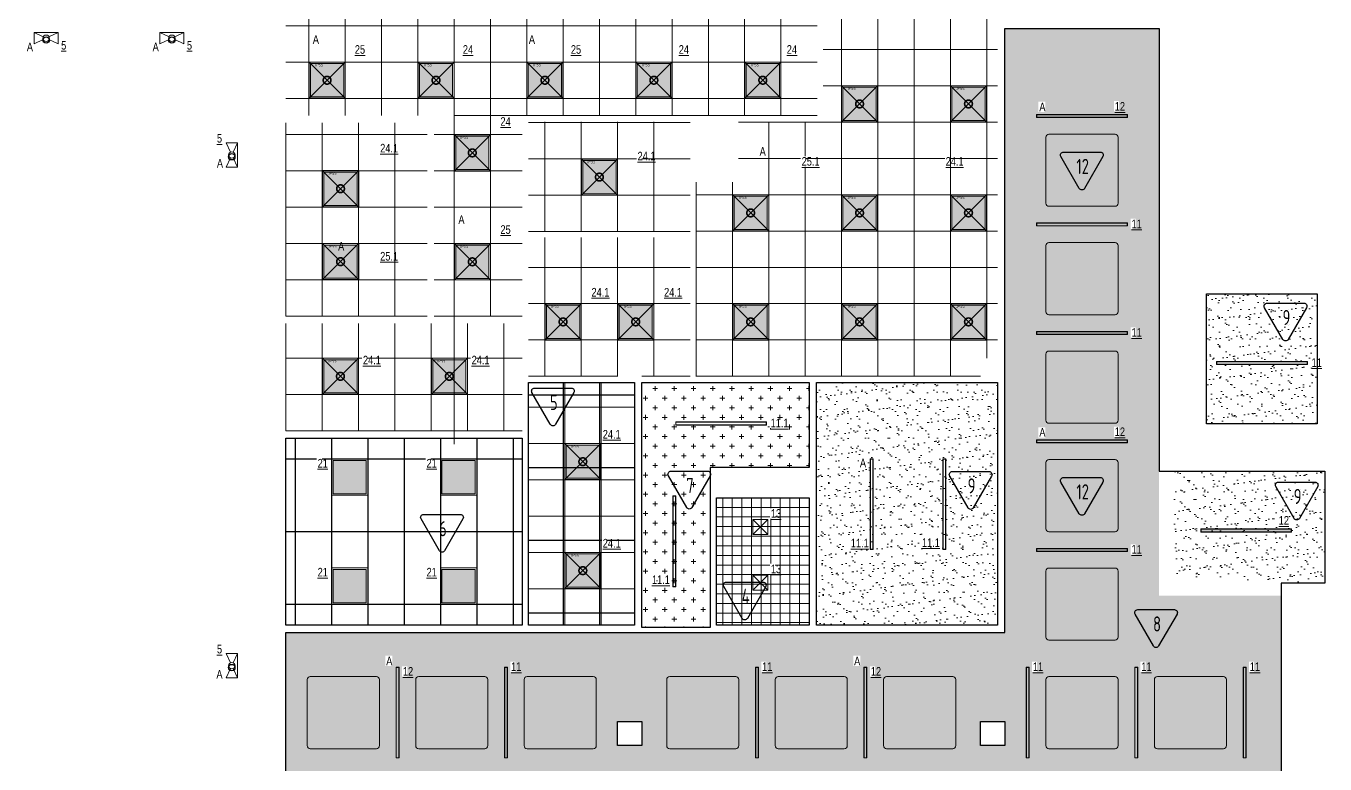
# Model space of a CAD drawing. Header units: millimetres. Extents: x -547274 to 397870, y -45599 to 141350.
# Drawn here: x -216210 to -194743, y 94096 to 106288 of the extents above; entities that cross this region are included whole.
import ezdxf

# ---------------------------------------------------------------- set-up
doc = ezdxf.new("R2010")
doc.units = ezdxf.units.MM
for name, color, linetype, lineweight in [('_ЭОМ_ОБЩ_Освещение_текст тип светильника', 172, 'Continuous', 50), ('_ЭОМ_светильник А', 1, 'Continuous', 35), ('_ЭОМ_светильник Р', 4, 'Continuous', 35), ('АР_Полы_Штриховка', 252, 'Continuous', 0), ('АР_Потолки_Штриховка', 252, 'Continuous', 0)]:
    doc.layers.add(name, color=color, linetype=linetype, lineweight=lineweight)
doc.layers.add('АР_1_ПЛИНТУС', color=7, linetype='Continuous', true_color=0x76bcab)
for name, color, linetype, lineweight, true_color in [('АР_Потолок_RAL 095 85 40', 7, 'Continuous', 5, 0xddc87a), ('АР_Потолок_RAL 100 70 20', 7, 'Continuous', 5, 0xb3ac85), ('АР_Потолок_Грильято_белый_50х50', 7, 'Continuous', 5, 0x8e00bd), ('АР_Потолок_Покраска', 7, 'Continuous', 5, 0x007399), ('АР_Потолок_Текстура дерево', 7, 'Continuous', 5, 0xe7bf8e)]:
    doc.layers.add(name, color=color, linetype=linetype, lineweight=lineweight, true_color=true_color)
doc.layers.add('Штриховка в сечении', color=7, linetype='Continuous')
doc.styles.add('ISOCPEUR', font='isocpeur.ttf', dxfattribs={"height": 800})
doc.styles.add('ISOCUPER', font='isocpeur.ttf', dxfattribs={"width": 0.85, "oblique": 7})
doc.styles.add('ГОСТ', font='cad.shx', dxfattribs={"width": 0.8})

# ---------------------------------------------------------------- blocks, each defined once
blk = doc.blocks.new('ЭКРАН 9ВТ')
at = {"color": 0, "linetype": 'ByBlock', "lineweight": -2}
for points in [[(399, 376), (399, 0), (-399, 0), (-399, 376)], [(-399, 376), (-95, 233)], [(-399, 0), (-95, 143)], [(95, 233), (399, 376)], [(95, 143), (399, 0)]]:
    blk.add_lwpolyline(points, dxfattribs=at)
blk.add_circle((0, 188), 105, dxfattribs=at)
blk = doc.blocks.new('RVE-PLS5070-1500-P')
at = {"color": 0, "linetype": 'ByBlock', "lineweight": -2, "ltscale": 40}
for points in [[(750, -25), (-750, -25), (-750, 25), (750, 25)], [(745, -20), (-745, -20), (-745, 20), (745, 20)]]:
    blk.add_lwpolyline(points, close=True, dxfattribs=at)
blk = doc.blocks.new('40 НА 40 ГРИЛЬЯТО ДЛЯ 50')
at = {"color": 0, "linetype": 'ByBlock', "lineweight": -2, "ltscale": 100}
for points in [[(125, -125), (-125, -125), (-125, 125), (125, 125), (125, -125)], [(125, 125), (-125, -125)], [(-125, 125), (125, -125)]]:
    blk.add_lwpolyline(points, dxfattribs=at)
blk = doc.blocks.new('OPL R 418 HF')
at = {"layer": 'АР_Потолки_Штриховка', "lineweight": 9, "ltscale": 1000, "true_color": 0xf8f6b0, "transparency": 33554636}
h = blk.add_hatch(color=51, dxfattribs=at)
h.dxf.hatch_style = 1
h.paths.add_polyline_path([(-275, 275), (-275, -275), (275, -275), (275, 275)])
at = {"color": 0, "linetype": 'ByBlock', "lineweight": -2, "ltscale": 100}
for p, q in [((-297, 298), (298, 298)), ((-297, 298), (-297, -297)), ((-297, 298), (298, -297)), ((-297, -297), (298, 298)), ((298, 298), (298, -297)), ((298, -297), (-297, -297))]:
    blk.add_line(p, q, dxfattribs=at)
at = {"color": 250, "lineweight": 9, "ltscale": 1000}
for points in [[(-300, 300), (300, 300), (300, -300), (-300, -300)], [(-275, 275), (275, 275), (275, -275), (-275, -275)]]:
    blk.add_lwpolyline(points, close=True, dxfattribs=at)
at = {"color": 0, "linetype": 'ByBlock', "lineweight": -2, "const_width": 27.2}
blk.add_lwpolyline([(-64, 0, 1), (64, 0, 1)], format="xyb", close=True, dxfattribs=at)
at = {"color": 0, "linetype": 'ByBlock', "lineweight": -2, "insert": (-200, 279), "char_height": 50, "attachment_point": 1, "style": 'ISOCUPER'}
blk.add_mtext_dynamic_manual_height_columns('IP55', width=2.44, gutter_width=12.5, heights=[0], dxfattribs=at)
blk = doc.blocks.new('RVE-SLIM-PRIME-595')
at = {"layer": 'Штриховка в сечении', "lineweight": 9, "ltscale": 1000, "true_color": 0xf8f6b0, "transparency": 33554636}
h = blk.add_hatch(color=51, dxfattribs=at)
h.dxf.hatch_style = 1
h.paths.add_polyline_path([(275, 275), (-275, 275), (-275, -275), (275, -275)])
at = {"color": 0, "linetype": 'ByBlock', "lineweight": -2, "ltscale": 40}
for points in [[(300, -300), (-300, -300), (-300, 300), (300, 300)], [(275, -275), (-275, -275), (-275, 275), (275, 275)]]:
    blk.add_lwpolyline(points, close=True, dxfattribs=at)

msp = doc.modelspace()

# ---------------------------------------------------------------- hatches: boundary and pattern name
at = {"layer": 'АР_Полы_Штриховка', "transparency": 33554610}
h = msp.add_hatch(dxfattribs=at)
h.set_pattern_fill('ANSI37', color=250, scale=189, angle=45)
h.set_pattern_definition([(90, (-203133.85, 101492.43), (-600.075, 0), []), (180, (-203133.85, 101492.43), (-6e-14, -600.075), [])])
h.paths.add_polyline_path([(-211914, 106850.7), (-212033.9, 106850.7), (-212033.9, 112700.7), (-210461.8, 112700.7), (-210461.8, 106400.7), (-203133.9, 106400.7), (-203133.8, 104807.7), (-208007.7, 104807.7), (-208007.7, 101492.4), (-209462.3, 101492.4), (-209462.4, 104807.7), (-211914, 104807.7)])
h = msp.add_hatch(dxfattribs=at)
h.set_pattern_fill('ANSI37', color=250, scale=189, angle=45)
h.set_pattern_definition([(90, (-205134.4, 100500.7), (-600.075, 0), []), (180, (-205134.4, 100500.7), (-6e-14, -600.075), [])])
h.paths.add_polyline_path([(-203033.9, 104707.7), (-203033.9, 106800.7), (-200433.9, 106800.7), (-200433.9, 106400.7), (-200153.9, 106400.7), (-200153.9, 100800.7), (-200433.9, 100800.7), (-200433.9, 100500.7), (-205134.4, 100500.7), (-205134.4, 103707.7), (-204434.4, 103707.7), (-204434.4, 104707.7)])
h = msp.add_hatch(dxfattribs=at)
h.set_pattern_fill('ANSI37', color=250, scale=189, angle=45)
h.set_pattern_definition([(90, (-211914.04, 101492.43), (-600.075, 0), []), (180, (-211914.04, 101492.43), (-6e-14, -600.075), [])])
h.paths.add_polyline_path([(-211914, 104687.7), (-209582.4, 104687.7), (-209582.3, 101492.4), (-211914, 101492.4)])
h = msp.add_hatch(dxfattribs=at)
h.set_pattern_fill('ANSI37', color=250, scale=189, angle=45)
h.set_pattern_definition([(90, (-205234.4, 102892.2), (-600.08, 0), []), (180, (-205234.4, 102892.2), (-6e-14, -600.08), [])])
h.paths.add_polyline_path([(-207907.7, 104707.7), (-205234.4, 104707.7), (-205234.4, 102892.2), (-207907.7, 102892.2)])
h = msp.add_hatch(dxfattribs=at)
h.set_pattern_fill('ANSI37', color=250, scale=189, angle=45)
h.set_pattern_definition([(90, (-211914.04, 99600.7), (-600.075, 0), []), (180, (-211914.04, 99600.7), (-6e-14, -600.075), [])])
h.paths.add_polyline_path([(-211914, 101372.4), (-208007.7, 101372.4), (-208007.7, 99600.7), (-211914, 99600.7)])
h = msp.add_hatch(dxfattribs=at)
h.set_pattern_fill('ANSI37', color=250, scale=189, angle=45)
h.set_pattern_definition([(90, (-207907.66, 96390.7), (-600.075, 0), []), (180, (-207907.66, 96390.7), (-6e-14, -600.075), [])])
h.paths.add_polyline_path([(-207907.7, 100400.7), (-206153.9, 100400.7), (-206153.9, 96390.7), (-207907.7, 96390.7)])
at = {"layer": 'АР_Потолки_Штриховка', "ltscale": 100, "true_color": 0xf8f6b0}
h = msp.add_hatch(color=51, dxfattribs=at)
h.dxf.hatch_style = 1
h.paths.add_polyline_path([(-198014, 104821.7), (-199504, 104821.7), (-199504, 104781.7), (-198014, 104781.7)])
h = msp.add_hatch(color=51, dxfattribs=at)
h.dxf.hatch_style = 1
h.paths.add_polyline_path([(-198014, 103029.7), (-199504, 103029.7), (-199504, 102989.7), (-198014, 102989.7)])
at = {"layer": 'АР_Потолки_Штриховка', "transparency": 33554610}
h = msp.add_hatch(dxfattribs=at)
h.set_pattern_fill('ANSI37', color=250, scale=189, angle=45)
h.set_pattern_definition([(90, (-205234.37, 100500.7), (-600.08, 0), []), (180, (-205234.37, 100500.7), (-6e-14, -600.08), [])])
h.paths.add_polyline_path([(-207907.7, 102792.2), (-205234.4, 102792.2), (-205234.4, 100500.7), (-206033.9, 100500.7), (-206033.9, 100800.7), (-206427.9, 100800.7), (-206433.9, 100500.7), (-207907.7, 100500.7)])
at = {"layer": 'АР_Потолки_Штриховка', "ltscale": 100, "true_color": 0xf8f6b0}
h = msp.add_hatch(color=51, dxfattribs=at)
h.dxf.hatch_style = 1
h.paths.add_polyline_path([(-198014, 101237.7), (-199504, 101237.7), (-199504, 101197.7), (-198014, 101197.7)])
h = msp.add_hatch(color=51, dxfattribs=at)
h.dxf.hatch_style = 1
h.paths.add_polyline_path([(-198014, 99445.7), (-199504, 99445.7), (-199504, 99405.7), (-198014, 99405.7)])
h = msp.add_hatch(color=51, dxfattribs=at)
h.dxf.hatch_style = 1
h.paths.add_polyline_path([(-211135.8, 98560.7), (-210585.8, 98560.7), (-210585.8, 99110.7), (-211135.8, 99110.7)])
h = msp.add_hatch(color=51, dxfattribs=at)
h.dxf.hatch_style = 1
h.paths.add_polyline_path([(-209335.8, 98560.7), (-208785.8, 98560.7), (-208785.8, 99110.7), (-209335.8, 99110.7)])
h = msp.add_hatch(color=51, dxfattribs=at)
h.dxf.hatch_style = 1
h.paths.add_polyline_path([(-196790.1, 97934.1), (-195300.1, 97934.1), (-195300.1, 97974.1), (-196790.1, 97974.1)])
h = msp.add_hatch(color=51, dxfattribs=at)
h.dxf.hatch_style = 1
h.paths.add_polyline_path([(-198014, 97653.7), (-199504, 97653.7), (-199504, 97613.7), (-198014, 97613.7)])
h = msp.add_hatch(color=51, dxfattribs=at)
h.dxf.hatch_style = 1
h.paths.add_polyline_path([(-211135.8, 96760.7), (-210585.8, 96760.7), (-210585.8, 97310.7), (-211135.8, 97310.7)])
h = msp.add_hatch(color=51, dxfattribs=at)
h.dxf.hatch_style = 1
h.paths.add_polyline_path([(-209335.8, 96760.7), (-208785.8, 96760.7), (-208785.8, 97310.7), (-209335.8, 97310.7)])
h = msp.add_hatch(color=51, dxfattribs=at)
h.dxf.hatch_style = 1
h.paths.add_polyline_path([(-210090, 95690.7), (-210090, 94200.7), (-210050, 94200.7), (-210050, 95690.7)])
h = msp.add_hatch(color=51, dxfattribs=at)
h.dxf.hatch_style = 1
h.paths.add_polyline_path([(-208298, 95690.7), (-208298, 94200.7), (-208258, 94200.7), (-208258, 95690.7)])
h = msp.add_hatch(color=51, dxfattribs=at)
h.dxf.hatch_style = 1
h.paths.add_polyline_path([(-204149.8, 95690.7), (-204149.8, 94200.7), (-204109.8, 94200.7), (-204109.8, 95690.7)])
h = msp.add_hatch(color=51, dxfattribs=at)
h.dxf.hatch_style = 1
h.paths.add_polyline_path([(-202357.8, 95690.7), (-202357.8, 94200.7), (-202317.8, 94200.7), (-202317.8, 95690.7)])
h = msp.add_hatch(color=51, dxfattribs=at)
h.dxf.hatch_style = 1
h.paths.add_polyline_path([(-199675, 95690.7), (-199675, 94200.7), (-199635, 94200.7), (-199635, 95690.7)])
h = msp.add_hatch(color=51, dxfattribs=at)
h.dxf.hatch_style = 1
h.paths.add_polyline_path([(-197883, 95690.7), (-197883, 94200.7), (-197843, 94200.7), (-197843, 95690.7)])
h = msp.add_hatch(color=51, dxfattribs=at)
h.dxf.hatch_style = 1
h.paths.add_polyline_path([(-196091, 95690.7), (-196091, 94200.7), (-196051, 94200.7), (-196051, 95690.7)])
at = {"layer": 'АР_Потолок_RAL 095 85 40', "transparency": 33554687}
h = msp.add_hatch(color=256, dxfattribs=at)
h.dxf.hatch_style = 1
h.paths.add_polyline_path([(-198213, 101517.7, 0.4142136), (-198163, 101567.7), (-198163, 102659.7, 0.4142136), (-198213, 102709.7), (-199305, 102709.7, 0.4142136), (-199355, 102659.7), (-199355, 101567.7, 0.4142136), (-199305, 101517.7)])
h = msp.add_hatch(color=256, dxfattribs=at)
h.dxf.hatch_style = 1
h.paths.add_polyline_path([(-198213, 96141.7, 0.4142136), (-198163, 96191.7), (-198163, 97283.7, 0.4142136), (-198213, 97333.7), (-199305, 97333.7, 0.4142136), (-199355, 97283.7), (-199355, 96191.7, 0.4142136), (-199305, 96141.7)])
h = msp.add_hatch(color=256, dxfattribs=at)
h.dxf.hatch_style = 1
h.paths.add_polyline_path([(-208578, 95491.7, 0.4142136), (-208628, 95541.7), (-209720, 95541.7, 0.4142136), (-209770, 95491.7), (-209770, 94399.7, 0.4142136), (-209720, 94349.7), (-208628, 94349.7, 0.4142136), (-208578, 94399.7)])
h = msp.add_hatch(color=256, dxfattribs=at)
h.dxf.hatch_style = 1
h.paths.add_polyline_path([(-202637.8, 95491.7, 0.4142136), (-202687.8, 95541.7), (-203779.8, 95541.7, 0.4142136), (-203829.8, 95491.7), (-203829.8, 94399.7, 0.4142136), (-203779.8, 94349.7), (-202687.8, 94349.7, 0.4142136), (-202637.8, 94399.7)])
h = msp.add_hatch(color=256, dxfattribs=at)
h.dxf.hatch_style = 1
h.paths.add_polyline_path([(-196371, 95491.7, 0.4142136), (-196421, 95541.7), (-197513, 95541.7, 0.4142136), (-197563, 95491.7), (-197563, 94399.7, 0.4142136), (-197513, 94349.7), (-196421, 94349.7, 0.4142136), (-196371, 94399.7)])
at = {"layer": 'АР_Потолок_RAL 100 70 20', "transparency": 33554687}
h = msp.add_hatch(color=256, dxfattribs=at)
h.dxf.hatch_style = 1
h.paths.add_polyline_path([(-198213, 99725.7, 0.4142136), (-198163, 99775.7), (-198163, 100867.7, 0.4142136), (-198213, 100917.7), (-199305, 100917.7, 0.4142136), (-199355, 100867.7), (-199355, 99775.7, 0.4142136), (-199305, 99725.7)])
h = msp.add_hatch(color=256, dxfattribs=at)
h.dxf.hatch_style = 1
h.paths.add_polyline_path([(-210370, 95491.7, 0.4142136), (-210420, 95541.7), (-211512, 95541.7, 0.4142136), (-211562, 95491.7), (-211562, 94399.7, 0.4142136), (-211512, 94349.7), (-210420, 94349.7, 0.4142136), (-210370, 94399.7)])
h = msp.add_hatch(color=256, dxfattribs=at)
h.dxf.hatch_style = 1
h.paths.add_polyline_path([(-204429.8, 95491.7, 0.4142136), (-204479.8, 95541.7), (-205571.8, 95541.7, 0.4142136), (-205621.8, 95491.7), (-205621.8, 94399.7, 0.4142136), (-205571.8, 94349.7), (-204479.8, 94349.7, 0.4142136), (-204429.8, 94399.7)])
h = msp.add_hatch(color=256, dxfattribs=at)
h.dxf.hatch_style = 1
h.paths.add_polyline_path([(-198213, 94349.7, 0.4142136), (-198163, 94399.7), (-198163, 95491.7, 0.4142136), (-198213, 95541.7), (-199305, 95541.7, 0.4142136), (-199355, 95491.7), (-199355, 94399.7, 0.4142136), (-199305, 94349.7)])
at = {"layer": 'АР_Потолок_Грильято_белый_50х50', "transparency": 33554559}
h = msp.add_hatch(dxfattribs=at)
h.set_pattern_fill('ANSI37', color=256, scale=50, angle=45)
h.set_pattern_definition([(90, (-203268.08, 98495.03), (-158.75, 0), []), (180, (-203268.08, 98495.03), (0, -158.75), [])])
h.paths.add_polyline_path([(-204800.8, 98495), (-203268.1, 98495), (-203268, 96390.7), (-204800.9, 96390.7)])
at = {"layer": 'АР_Потолок_Покраска'}
h = msp.add_hatch(dxfattribs=at)
h.set_pattern_fill('CROSS', color=256, scale=25)
h.set_pattern_definition([(0, (-430592.5, 57183.22), (158.75, 158.75), [79.375, -238.125]), (90, (-430552.82, 57143.53), (-158.75, 158.75), [79.375, -238.125])])
h.paths.add_polyline_path([(-206033.9, 94400.7), (-206433.9, 94400.7), (-206433.9, 94800.7), (-206033.9, 94800.7)], flags=16)
h.paths.add_polyline_path([(-200433.9, 94800.7), (-200033.9, 94800.7), (-200033.9, 94400.7), (-200433.9, 94400.7)], flags=16)
h.paths.add_polyline_path([(-208243.8, 93620.7), (-211914, 93620.7), (-211914, 96270.7), (-200033.9, 96270.7), (-200033.9, 106249.4), (-197484, 106249.4), (-197484, 98935.7), (-197484, 96879.3), (-195465.4, 96879.3), (-195465.4, 91935.7), (-208243.7, 91935.7)])
h = msp.add_hatch(dxfattribs=at)
h.set_pattern_fill('AR-SAND', color=256, scale=5)
h.set_pattern_definition([(37.5, (-520, 0), (-8.00016, 244.70662), [0, -193.04, 0, -215.9, 0, -206.375]), (7.5, (-520, 0), (224.76164, 358.41255), [0, -104.14, 0, -173.99, 0, -66.675]), (327.5, (-676.2, 0), (395.49619, 0.7186), [0, -63.5, 0, -228.6, 0, -298.45]), (317.5, (-676.2, 0), (381.77823, 111.46466), [0, -31.75, 0, -149.86, 0, -171.45])])
h.paths.add_polyline_path([(-196704, 101865.7), (-194874, 101865.7), (-194874, 99715.7), (-196704, 99715.7)])
h = msp.add_hatch(dxfattribs=at)
h.set_pattern_fill('CROSS', color=256, scale=25)
h.set_pattern_definition([(0, (-464457.09, 86170.23), (158.75, 158.75), [79.375, -238.125]), (90, (-464417.4, 86130.54), (-158.75, 158.75), [79.375, -238.125])])
h.paths.add_polyline_path([(-206033.9, 100400.7), (-203268.2, 100400.7), (-203268.1, 98992.8), (-204900.9, 98994.2), (-204900.9, 96350.7), (-206033.9, 96350.7)])
h = msp.add_hatch(dxfattribs=at)
h.set_pattern_fill('AR-SAND', color=256, scale=5)
h.set_pattern_definition([(37.5, (-408680.66, 65529.56), (-8.00016, 244.70662), [0, -193.04, 0, -215.9, 0, -206.375]), (7.5, (-408680.66, 65529.56), (224.76164, 358.41255), [0, -104.14, 0, -173.99, 0, -66.675]), (327.5, (-408836.87, 65529.56), (395.49619, 0.7186), [0, -63.5, 0, -228.6, 0, -298.45]), (317.5, (-408836.87, 65529.56), (381.7782, 111.46466), [0, -31.75, 0, -149.86, 0, -171.45])])
h.paths.add_polyline_path([(-200153.9, 100400.7), (-200153.9, 96390.7), (-203148, 96390.7), (-203148.1, 100400.7)])
at = {"layer": 'АР_Потолок_Текстура дерево', "transparency": 33554687}
h = msp.add_hatch(color=256, dxfattribs=at)
h.dxf.hatch_style = 1
h.paths.add_polyline_path([(-199305, 104501.7, 0.4142136), (-199355, 104451.7), (-199355, 103359.7, 0.4142136), (-199305, 103309.7), (-198213, 103309.7, 0.4142136), (-198163, 103359.7), (-198163, 104451.7, 0.4142136), (-198213, 104501.7)])
h = msp.add_hatch(color=256, dxfattribs=at)
h.dxf.hatch_style = 1
h.paths.add_polyline_path([(-199305, 99125.7, 0.4142136), (-199355, 99075.7), (-199355, 97983.7, 0.4142136), (-199305, 97933.7), (-198213, 97933.7, 0.4142136), (-198163, 97983.7), (-198163, 99075.7, 0.4142136), (-198213, 99125.7)])
h = msp.add_hatch(color=256, dxfattribs=at)
h.dxf.hatch_style = 1
h.paths.add_polyline_path([(-206786, 95491.7, 0.4142136), (-206836, 95541.7), (-207928, 95541.7, 0.4142136), (-207978, 95491.7), (-207978, 94399.7, 0.4142136), (-207928, 94349.7), (-206836, 94349.7, 0.4142136), (-206786, 94399.7)])
h = msp.add_hatch(color=256, dxfattribs=at)
h.dxf.hatch_style = 1
h.paths.add_polyline_path([(-200845.8, 95491.7, 0.4142136), (-200895.8, 95541.7), (-201987.8, 95541.7, 0.4142136), (-202037.8, 95491.7), (-202037.8, 94399.7, 0.4142136), (-201987.8, 94349.7), (-200895.8, 94349.7, 0.4142136), (-200845.8, 94399.7)])

# ---------------------------------------------------------------- linework, layer by layer
for points in [[(-208243.8, 93620.7), (-211914, 93620.7), (-211914, 96270.7), (-200033.9, 96270.7), (-200033.9, 106249.4), (-197484, 106249.4), (-197484, 98935.7), (-194743.8, 98935.7), (-194743.8, 97085.7), (-195465.4, 97085.7), (-195465.4, 91935.7), (-208243.7, 91935.7)], [(-196704, 101865.7), (-194874, 101865.7), (-194874, 99715.7), (-196704, 99715.7)], [(-207907.7, 100400.7), (-206153.9, 100400.7), (-206153.9, 96390.7), (-207907.7, 96390.7)], [(-206033.9, 100400.7), (-203268.2, 100400.7), (-203268.1, 98992.8), (-204900.9, 98994.2), (-204900.9, 96350.7), (-206033.9, 96350.7)], [(-200153.9, 100400.7), (-200153.9, 96390.7), (-203148, 96390.7), (-203148.1, 100400.7)], [(-211914, 99480.7), (-208007.7, 99480.7), (-208007.7, 96390.7), (-211914, 96390.7)], [(-204800.8, 98495), (-203268.1, 98495), (-203268, 96390.7), (-204800.9, 96390.7)], [(-206433.9, 94800.7), (-206033.9, 94800.7), (-206033.9, 94400.7), (-206433.9, 94400.7)], [(-200433.9, 94800.7), (-200033.9, 94800.7), (-200033.9, 94400.7), (-200433.9, 94400.7)]]:
    msp.add_lwpolyline(points, close=True)
for points in [[(-199063.2, 104205.6), (-198457, 104205.6, -0.5773495), (-198413.7, 104130.6), (-198716.8, 103605.6, -0.5773541), (-198803.4, 103605.6), (-199106.5, 104130.6, -0.5773491), (-199063.2, 104205.6, -0.0000017)], [(-195698.4, 101709.8), (-195092.2, 101709.8, -0.5773495), (-195048.9, 101634.8), (-195352, 101109.8, -0.5773541), (-195438.6, 101109.8), (-195741.7, 101634.8, -0.5773491), (-195698.4, 101709.8, -0.0000017)], [(-207804.7, 100307.8), (-207198.5, 100307.8, -0.5773495), (-207155.2, 100232.8), (-207458.3, 99707.8, -0.5773541), (-207544.9, 99707.8), (-207848, 100232.8, -0.5773491), (-207804.7, 100307.8, -0.0000017)], [(-205551.1, 98933.7), (-204944.9, 98933.7, -0.5773495), (-204901.6, 98858.7), (-205204.7, 98333.7, -0.5773541), (-205291.3, 98333.7), (-205594.4, 98858.7, -0.5773491), (-205551.1, 98933.7, -0.0000017)], [(-200902, 98927.9), (-200295.8, 98927.9, -0.5773495), (-200252.5, 98852.9), (-200555.6, 98327.9, -0.5773541), (-200642.2, 98327.9), (-200945.3, 98852.9, -0.5773491), (-200902, 98927.9, -0.0000017)], [(-199063.2, 98829.6), (-198457, 98829.6, -0.5773495), (-198413.7, 98754.6), (-198716.8, 98229.6, -0.5773541), (-198803.4, 98229.6), (-199106.5, 98754.6, -0.5773491), (-199063.2, 98829.6, -0.0000017)], [(-195513.5, 98753.1), (-194907.3, 98753.1, -0.5773495), (-194864, 98678.1), (-195167.1, 98153.1, -0.5773541), (-195253.7, 98153.1), (-195556.8, 98678.1, -0.5773491), (-195513.5, 98753.1, -0.0000017)], [(-209638.1, 98220.5), (-209031.8, 98220.5, -0.5773495), (-208988.5, 98145.5), (-209291.7, 97620.5, -0.5773541), (-209378.3, 97620.5), (-209681.4, 98145.5, -0.5773491), (-209638.1, 98220.5, -0.0000017)], [(-204635.4, 97102.7), (-204029.2, 97102.7, -0.5773495), (-203985.9, 97027.7), (-204289, 96502.7, -0.5773541), (-204375.6, 96502.7), (-204678.7, 97027.7, -0.5773491), (-204635.4, 97102.7, -0.0000017)], [(-197838.3, 96647), (-197232.1, 96647, -0.5773495), (-197188.8, 96572), (-197491.9, 96047, -0.5773541), (-197578.5, 96047), (-197881.6, 96572, -0.5773491), (-197838.3, 96647, -0.0000017)]]:
    msp.add_lwpolyline(points, format="xyb")
for points in [[(-211760.8, 99480.7), (-211760.8, 96390.7)], [(-211160.8, 99480.7), (-211160.8, 96390.7)], [(-210560.8, 99480.7), (-210560.8, 96390.7)], [(-209960.8, 99480.7), (-209960.8, 96390.7)], [(-209360.8, 99480.7), (-209360.8, 96390.7)], [(-208760.8, 99480.7), (-208760.8, 96390.7)], [(-208160.8, 99480.7), (-208160.8, 96390.7)], [(-211914, 99135.7), (-208007.7, 99135.7)], [(-211914, 97935.7), (-208007.7, 97935.7)], [(-211914, 96735.7), (-208007.7, 96735.7)]]:
    msp.add_lwpolyline(points)
at = {"layer": '_ЭОМ_светильник Р', "lineweight": 30}
for centre in [(-215877, 106056.6), (-213798.5, 106056.6)]:
    msp.add_circle(centre, 52.4, dxfattribs=at)
at = {"layer": 'Defpoints'}
for points in [[(-207330.8, 100400.7), (-207330.7, 96390.7)], [(-206730.8, 100400.7), (-206730.7, 96390.7)], [(-207907.7, 100195.7), (-206153.9, 100195.7)], [(-207907.7, 98995.7), (-206153.9, 98995.7)], [(-207907.7, 97795.7), (-206153.9, 97795.7)], [(-207907.7, 96595.7), (-206153.9, 96595.7)]]:
    msp.add_lwpolyline(points, dxfattribs=at)
at = {"layer": 'АР_Потолки_Штриховка', "color": 18, "ltscale": 100, "true_color": 0x000000}
for points in [[(-198009, 104826.7), (-199509, 104826.7), (-199509, 104776.7), (-198009, 104776.7)], [(-198014, 104821.7), (-199504, 104821.7), (-199504, 104781.7), (-198014, 104781.7)], [(-198009, 101242.7), (-199509, 101242.7), (-199509, 101192.7), (-198009, 101192.7)], [(-198014, 101237.7), (-199504, 101237.7), (-199504, 101197.7), (-198014, 101197.7)], [(-198009, 99450.7), (-199509, 99450.7), (-199509, 99400.7), (-198009, 99400.7)], [(-198014, 99445.7), (-199504, 99445.7), (-199504, 99405.7), (-198014, 99405.7)], [(-210560.8, 98535.7), (-211160.8, 98535.7), (-211160.8, 99135.7), (-210560.8, 99135.7)], [(-210585.8, 98560.7), (-211135.8, 98560.7), (-211135.8, 99110.7), (-210585.8, 99110.7)], [(-208760.8, 98535.7), (-209360.8, 98535.7), (-209360.8, 99135.7), (-208760.8, 99135.7)], [(-208785.8, 98560.7), (-209335.8, 98560.7), (-209335.8, 99110.7), (-208785.8, 99110.7)], [(-198009, 97658.7), (-199509, 97658.7), (-199509, 97608.7), (-198009, 97608.7)], [(-198014, 97653.7), (-199504, 97653.7), (-199504, 97613.7), (-198014, 97613.7)], [(-210560.8, 96735.7), (-211160.8, 96735.7), (-211160.8, 97335.7), (-210560.8, 97335.7)], [(-210585.8, 96760.7), (-211135.8, 96760.7), (-211135.8, 97310.7), (-210585.8, 97310.7)], [(-208760.8, 96735.7), (-209360.8, 96735.7), (-209360.8, 97335.7), (-208760.8, 97335.7)], [(-208785.8, 96760.7), (-209335.8, 96760.7), (-209335.8, 97310.7), (-208785.8, 97310.7)], [(-210095, 95695.7), (-210095, 94195.7), (-210045, 94195.7), (-210045, 95695.7)], [(-210090, 95690.7), (-210090, 94200.7), (-210050, 94200.7), (-210050, 95690.7)], [(-208303, 95695.7), (-208303, 94195.7), (-208253, 94195.7), (-208253, 95695.7)], [(-208298, 95690.7), (-208298, 94200.7), (-208258, 94200.7), (-208258, 95690.7)], [(-204154.8, 95695.7), (-204154.8, 94195.7), (-204104.8, 94195.7), (-204104.8, 95695.7)], [(-204149.8, 95690.7), (-204149.8, 94200.7), (-204109.8, 94200.7), (-204109.8, 95690.7)], [(-202362.8, 95695.7), (-202362.8, 94195.7), (-202312.8, 94195.7), (-202312.8, 95695.7)], [(-202357.8, 95690.7), (-202357.8, 94200.7), (-202317.8, 94200.7), (-202317.8, 95690.7)], [(-199680, 95695.7), (-199680, 94195.7), (-199630, 94195.7), (-199630, 95695.7)], [(-199675, 95690.7), (-199675, 94200.7), (-199635, 94200.7), (-199635, 95690.7)], [(-197888, 95695.7), (-197888, 94195.7), (-197838, 94195.7), (-197838, 95695.7)], [(-197883, 95690.7), (-197883, 94200.7), (-197843, 94200.7), (-197843, 95690.7)], [(-196096, 95695.7), (-196096, 94195.7), (-196046, 94195.7), (-196046, 95695.7)], [(-196091, 95690.7), (-196091, 94200.7), (-196051, 94200.7), (-196051, 95690.7)]]:
    msp.add_lwpolyline(points, close=True, dxfattribs=at)
at = {"layer": 'АР_Потолки_Штриховка', "color": 18, "lineweight": 18, "ltscale": 100, "true_color": 0x000000}
for points in [[(-198009, 104826.7), (-199509, 104826.7), (-199509, 104776.7), (-198009, 104776.7)], [(-198014, 104821.7), (-199504, 104821.7), (-199504, 104781.7), (-198014, 104781.7)], [(-198009, 101242.7), (-199509, 101242.7), (-199509, 101192.7), (-198009, 101192.7)], [(-198014, 101237.7), (-199504, 101237.7), (-199504, 101197.7), (-198014, 101197.7)], [(-195033.5, 100744.7), (-196533.5, 100744.7), (-196533.5, 100694.7), (-195033.5, 100694.7)], [(-195038.5, 100739.7), (-196528.5, 100739.7), (-196528.5, 100699.7), (-195038.5, 100699.7)], [(-198009, 99450.7), (-199509, 99450.7), (-199509, 99400.7), (-198009, 99400.7)], [(-198014, 99445.7), (-199504, 99445.7), (-199504, 99405.7), (-198014, 99405.7)], [(-210560.8, 98535.7), (-211160.8, 98535.7), (-211160.8, 99135.7), (-210560.8, 99135.7)], [(-210585.8, 98560.7), (-211135.8, 98560.7), (-211135.8, 99110.7), (-210585.8, 99110.7)], [(-208760.8, 98535.7), (-209360.8, 98535.7), (-209360.8, 99135.7), (-208760.8, 99135.7)], [(-208785.8, 98560.7), (-209335.8, 98560.7), (-209335.8, 99110.7), (-208785.8, 99110.7)], [(-198009, 97658.7), (-199509, 97658.7), (-199509, 97608.7), (-198009, 97608.7)], [(-198014, 97653.7), (-199504, 97653.7), (-199504, 97613.7), (-198014, 97613.7)], [(-210560.8, 96735.7), (-211160.8, 96735.7), (-211160.8, 97335.7), (-210560.8, 97335.7)], [(-210585.8, 96760.7), (-211135.8, 96760.7), (-211135.8, 97310.7), (-210585.8, 97310.7)], [(-208760.8, 96735.7), (-209360.8, 96735.7), (-209360.8, 97335.7), (-208760.8, 97335.7)], [(-208785.8, 96760.7), (-209335.8, 96760.7), (-209335.8, 97310.7), (-208785.8, 97310.7)], [(-210095, 95695.7), (-210095, 94195.7), (-210045, 94195.7), (-210045, 95695.7)], [(-210090, 95690.7), (-210090, 94200.7), (-210050, 94200.7), (-210050, 95690.7)], [(-208303, 95695.7), (-208303, 94195.7), (-208253, 94195.7), (-208253, 95695.7)], [(-208298, 95690.7), (-208298, 94200.7), (-208258, 94200.7), (-208258, 95690.7)], [(-204154.8, 95695.7), (-204154.8, 94195.7), (-204104.8, 94195.7), (-204104.8, 95695.7)], [(-204149.8, 95690.7), (-204149.8, 94200.7), (-204109.8, 94200.7), (-204109.8, 95690.7)], [(-202362.8, 95695.7), (-202362.8, 94195.7), (-202312.8, 94195.7), (-202312.8, 95695.7)], [(-202357.8, 95690.7), (-202357.8, 94200.7), (-202317.8, 94200.7), (-202317.8, 95690.7)], [(-199680, 95695.7), (-199680, 94195.7), (-199630, 94195.7), (-199630, 95695.7)], [(-199675, 95690.7), (-199675, 94200.7), (-199635, 94200.7), (-199635, 95690.7)], [(-197888, 95695.7), (-197888, 94195.7), (-197838, 94195.7), (-197838, 95695.7)], [(-197883, 95690.7), (-197883, 94200.7), (-197843, 94200.7), (-197843, 95690.7)], [(-196096, 95695.7), (-196096, 94195.7), (-196046, 94195.7), (-196046, 95695.7)], [(-196091, 95690.7), (-196091, 94200.7), (-196051, 94200.7), (-196051, 95690.7)]]:
    msp.add_lwpolyline(points, close=True, dxfattribs=at)
at = {"layer": 'АР_Потолки_Штриховка', "color": 18, "ltscale": 100, "true_color": 0x000000}
for points in [[(-199305, 104501.7), (-198213, 104501.7, -0.4142136), (-198163, 104451.7), (-198163, 103359.7, -0.4142136), (-198213, 103309.7), (-199305, 103309.7, -0.4142136), (-199355, 103359.7), (-199355, 104451.7, -0.4142136)], [(-199305, 102709.7), (-198213, 102709.7, -0.4142136), (-198163, 102659.7), (-198163, 101567.7, -0.4142136), (-198213, 101517.7), (-199305, 101517.7, -0.4142136), (-199355, 101567.7), (-199355, 102659.7, -0.4142136)], [(-199305, 100917.7), (-198213, 100917.7, -0.4142136), (-198163, 100867.7), (-198163, 99775.7, -0.4142136), (-198213, 99725.7), (-199305, 99725.7, -0.4142136), (-199355, 99775.7), (-199355, 100867.7, -0.4142136)], [(-199305, 99125.7), (-198213, 99125.7, -0.4142136), (-198163, 99075.7), (-198163, 97983.7, -0.4142136), (-198213, 97933.7), (-199305, 97933.7, -0.4142136), (-199355, 97983.7), (-199355, 99075.7, -0.4142136)], [(-199305, 97333.7), (-198213, 97333.7, -0.4142136), (-198163, 97283.7), (-198163, 96191.7, -0.4142136), (-198213, 96141.7), (-199305, 96141.7, -0.4142136), (-199355, 96191.7), (-199355, 97283.7, -0.4142136)], [(-211562, 94399.7), (-211562, 95491.7, -0.4142136), (-211512, 95541.7), (-210420, 95541.7, -0.4142136), (-210370, 95491.7), (-210370, 94399.7, -0.4142136), (-210420, 94349.7), (-211512, 94349.7, -0.4142136)], [(-209770, 94399.7), (-209770, 95491.7, -0.4142136), (-209720, 95541.7), (-208628, 95541.7, -0.4142136), (-208578, 95491.7), (-208578, 94399.7, -0.4142136), (-208628, 94349.7), (-209720, 94349.7, -0.4142136)], [(-207978, 94399.7), (-207978, 95491.7, -0.4142136), (-207928, 95541.7), (-206836, 95541.7, -0.4142136), (-206786, 95491.7), (-206786, 94399.7, -0.4142136), (-206836, 94349.7), (-207928, 94349.7, -0.4142136)], [(-205621.8, 94399.7), (-205621.8, 95491.7, -0.4142136), (-205571.8, 95541.7), (-204479.8, 95541.7, -0.4142136), (-204429.8, 95491.7), (-204429.8, 94399.7, -0.4142136), (-204479.8, 94349.7), (-205571.8, 94349.7, -0.4142136)], [(-203829.8, 94399.7), (-203829.8, 95491.7, -0.4142136), (-203779.8, 95541.7), (-202687.8, 95541.7, -0.4142136), (-202637.8, 95491.7), (-202637.8, 94399.7, -0.4142136), (-202687.8, 94349.7), (-203779.8, 94349.7, -0.4142136)], [(-202037.8, 94399.7), (-202037.8, 95491.7, -0.4142136), (-201987.8, 95541.7), (-200895.8, 95541.7, -0.4142136), (-200845.8, 95491.7), (-200845.8, 94399.7, -0.4142136), (-200895.8, 94349.7), (-201987.8, 94349.7, -0.4142136)], [(-199305, 95541.7), (-198213, 95541.7, -0.4142136), (-198163, 95491.7), (-198163, 94399.7, -0.4142136), (-198213, 94349.7), (-199305, 94349.7, -0.4142136), (-199355, 94399.7), (-199355, 95491.7, -0.4142136)], [(-197563, 94399.7), (-197563, 95491.7, -0.4142136), (-197513, 95541.7), (-196421, 95541.7, -0.4142136), (-196371, 95491.7), (-196371, 94399.7, -0.4142136), (-196421, 94349.7), (-197513, 94349.7, -0.4142136)]]:
    msp.add_lwpolyline(points, format="xyb", close=True, dxfattribs=at)
at = {"layer": 'АР_Потолки_Штриховка', "color": 18, "lineweight": 18, "ltscale": 100, "true_color": 0x000000}
for points in [[(-199305, 104501.7), (-198213, 104501.7, -0.4142136), (-198163, 104451.7), (-198163, 103359.7, -0.4142136), (-198213, 103309.7), (-199305, 103309.7, -0.4142136), (-199355, 103359.7), (-199355, 104451.7, -0.4142136)], [(-199305, 102709.7), (-198213, 102709.7, -0.4142136), (-198163, 102659.7), (-198163, 101567.7, -0.4142136), (-198213, 101517.7), (-199305, 101517.7, -0.4142136), (-199355, 101567.7), (-199355, 102659.7, -0.4142136)], [(-199305, 100917.7), (-198213, 100917.7, -0.4142136), (-198163, 100867.7), (-198163, 99775.7, -0.4142136), (-198213, 99725.7), (-199305, 99725.7, -0.4142136), (-199355, 99775.7), (-199355, 100867.7, -0.4142136)], [(-199305, 99125.7), (-198213, 99125.7, -0.4142136), (-198163, 99075.7), (-198163, 97983.7, -0.4142136), (-198213, 97933.7), (-199305, 97933.7, -0.4142136), (-199355, 97983.7), (-199355, 99075.7, -0.4142136)], [(-199305, 97333.7), (-198213, 97333.7, -0.4142136), (-198163, 97283.7), (-198163, 96191.7, -0.4142136), (-198213, 96141.7), (-199305, 96141.7, -0.4142136), (-199355, 96191.7), (-199355, 97283.7, -0.4142136)], [(-211562, 94399.7), (-211562, 95491.7, -0.4142136), (-211512, 95541.7), (-210420, 95541.7, -0.4142136), (-210370, 95491.7), (-210370, 94399.7, -0.4142136), (-210420, 94349.7), (-211512, 94349.7, -0.4142136)], [(-209770, 94399.7), (-209770, 95491.7, -0.4142136), (-209720, 95541.7), (-208628, 95541.7, -0.4142136), (-208578, 95491.7), (-208578, 94399.7, -0.4142136), (-208628, 94349.7), (-209720, 94349.7, -0.4142136)], [(-207978, 94399.7), (-207978, 95491.7, -0.4142136), (-207928, 95541.7), (-206836, 95541.7, -0.4142136), (-206786, 95491.7), (-206786, 94399.7, -0.4142136), (-206836, 94349.7), (-207928, 94349.7, -0.4142136)], [(-205621.8, 94399.7), (-205621.8, 95491.7, -0.4142136), (-205571.8, 95541.7), (-204479.8, 95541.7, -0.4142136), (-204429.8, 95491.7), (-204429.8, 94399.7, -0.4142136), (-204479.8, 94349.7), (-205571.8, 94349.7, -0.4142136)], [(-203829.8, 94399.7), (-203829.8, 95491.7, -0.4142136), (-203779.8, 95541.7), (-202687.8, 95541.7, -0.4142136), (-202637.8, 95491.7), (-202637.8, 94399.7, -0.4142136), (-202687.8, 94349.7), (-203779.8, 94349.7, -0.4142136)], [(-202037.8, 94399.7), (-202037.8, 95491.7, -0.4142136), (-201987.8, 95541.7), (-200895.8, 95541.7, -0.4142136), (-200845.8, 95491.7), (-200845.8, 94399.7, -0.4142136), (-200895.8, 94349.7), (-201987.8, 94349.7, -0.4142136)], [(-199305, 95541.7), (-198213, 95541.7, -0.4142136), (-198163, 95491.7), (-198163, 94399.7, -0.4142136), (-198213, 94349.7), (-199305, 94349.7, -0.4142136), (-199355, 94399.7), (-199355, 95491.7, -0.4142136)], [(-197563, 94399.7), (-197563, 95491.7, -0.4142136), (-197513, 95541.7), (-196421, 95541.7, -0.4142136), (-196371, 95491.7), (-196371, 94399.7, -0.4142136), (-196421, 94349.7), (-197513, 94349.7, -0.4142136)]]:
    msp.add_lwpolyline(points, format="xyb", close=True, dxfattribs=at)

# ---------------------------------------------------------------- block references
at = {"layer": '_ЭОМ_светильник А', "color": 18, "lineweight": 18, "ltscale": 100, "true_color": 0x000000, "xscale": 0.5, "yscale": 0.5, "zscale": 0.5}
for p, rotation in [((-215877, 106180.7), 180), ((-213798.5, 106180.7), 180), ((-212714, 104158), 90), ((-212714, 95719.8), 90)]:
    msp.add_blockref('ЭКРАН 9ВТ', p, dxfattribs=dict(at, rotation=rotation))
at = {"layer": '_ЭОМ_светильник А', "color": 18, "lineweight": 18, "ltscale": 100, "true_color": 0x000000}
for p in [(-211233.9, 105392.4), (-209433.9, 105392.4), (-207633.9, 105392.4), (-205833.9, 105392.4), (-204033.9, 105392.4), (-208833.9, 104192.4), (-211011.5, 103599.9), (-208833.9, 102392.4)]:
    msp.add_blockref('OPL R 418 HF', p, dxfattribs=at)
for p, rotation in [((-196045.1, 97954.1), 180), ((-210070, 94945.7), 270), ((-202337.8, 94945.7), 270), ((-199655, 94945.7), 270)]:
    msp.add_blockref('RVE-PLS5070-1500-P', p, dxfattribs=dict(at, rotation=rotation))
at = {"layer": '_ЭОМ_светильник Р', "color": 18, "lineweight": 18, "ltscale": 100, "true_color": 0x000000}
for name, p in [('OPL R 418 HF', (-202434.4, 105000.7)), ('OPL R 418 HF', (-200634.4, 105000.7)), ('OPL R 418 HF', (-206734.4, 103792.2)), ('OPL R 418 HF', (-204234.4, 103200.7)), ('OPL R 418 HF', (-202434.4, 103200.7)), ('OPL R 418 HF', (-200634.4, 103200.7)), ('OPL R 418 HF', (-207334.4, 101400.7)), ('OPL R 418 HF', (-206134.4, 101400.7)), ('OPL R 418 HF', (-204234.4, 101400.7)), ('OPL R 418 HF', (-202434.4, 101400.7)), ('OPL R 418 HF', (-200634.4, 101400.7)), ('OPL R 418 HF', (-211014, 100500.7)), ('RVE-SLIM-PRIME-595', (-210860.8, 98835.7)), ('RVE-SLIM-PRIME-595', (-209060.8, 98835.7)), ('RVE-SLIM-PRIME-595', (-210860.8, 97035.7)), ('RVE-SLIM-PRIME-595', (-209060.8, 97035.7))]:
    msp.add_blockref(name, p, dxfattribs=at)
at = {"layer": '_ЭОМ_светильник Р', "color": 18, "lineweight": 18, "ltscale": 100, "true_color": 0x000000, "xscale": -1}
for p in [(-204075.6, 98010.7), (-204075.6, 97093.6)]:
    msp.add_blockref('40 НА 40 ГРИЛЬЯТО ДЛЯ 50', p, dxfattribs=at)
at = {"layer": '_ЭОМ_светильник Р', "color": 18, "lineweight": 18, "ltscale": 100, "true_color": 0x000000, "rotation": 89.99999999999997}
for p in [(-208278, 94945.7), (-204129.8, 94945.7), (-197863, 94945.7), (-196071, 94945.7)]:
    msp.add_blockref('RVE-PLS5070-1500-P', p, dxfattribs=at)

# ---------------------------------------------------------------- texts
at = {"char_height": 250, "width": 294.334, "attachment_point": 1, "style": 'ISOCPEUR'}
for s, insert in [('{\\W0.7;12}', (-198851.1, 104093.6)), ('{\\W0.7;9}', (-195444.8, 101597.7)), ('{\\W0.7;5}', (-207551, 100195.7)), ('{\\W0.7;7}', (-205297.4, 98821.7)), ('{\\W0.7;9}', (-200648.3, 98815.8)), ('{\\W0.7;12}', (-198851.1, 98717.6)), ('{\\W0.7;9}', (-195259.9, 98641)), ('{\\W0.7;6}', (-209384.4, 98108.5)), ('{\\W0.7;4}', (-204381.7, 96990.6)), ('{\\W0.7;8}', (-197584.7, 96534.9))]:
    msp.add_mtext(s, dxfattribs=dict(at, insert=insert))

# ---------------------------------------------------------------- next in the draw order: texts
at = {"layer": '_ЭОМ_ОБЩ_Освещение_текст тип светильника', "color": 18, "lineweight": 18, "ltscale": 40, "true_color": 0x000000, "char_height": 142.19, "width": 55.872, "attachment_point": 1, "style": 'ГОСТ', "bg_fill": 3, "box_fill_scale": 1.1, "bg_fill_color": 256, "bg_fill_transparency": 0}
for s, insert in [('{\\L5}', (-215628.4, 106040.8, 0)), ('{\\L5}', (-213550, 106040.8, 0)), ('{\\L25}', (-210775.3, 105971.5)), ('{\\L24}', (-208990.3, 105971.5)), ('{\\L25}', (-207205.3, 105971.5)), ('{\\L24}', (-205422.5, 105971.5)), ('{\\L24}', (-203637.5, 105971.5)), ('{\\L12}', (-198217.1, 105032.4)), ('{\\L24}', (-208369.3, 104781.5)), ('{\\L5}', (-213053.7, 104504, 0)), ('{\\L24.1}', (-210356.5, 104341)), ('{\\L24.1}', (-206103.4, 104209.7)), ('{\\L25.1}', (-203391.2, 104123.1)), ('{\\L24.1}', (-201011.2, 104123.1)), ('{\\L11}', (-197940, 103089.2)), ('{\\L25}', (-208369.3, 102996.5)), ('{\\L25.1}', (-210356.5, 102556)), ('{\\L24.1}', (-206864.7, 101961.1)), ('{\\L24.1}', (-205664.7, 101961.1)), ('{\\L11}', (-197940, 101297.2)), ('{\\L24.1}', (-210640.7, 100840.2)), ('{\\L24.1}', (-208845.7, 100840.2)), ('{\\L11}', (-194964.5, 100799.2)), ('{\\L24.1}', (-206678.2, 99614.8)), ('{\\L11.1}', (-203904.2, 99801)), ('{\\L12}', (-198217.1, 99656.4)), ('{\\L21}', (-211389.9, 99136.5)), ('{\\L21}', (-209589.9, 99136.5)), ('{\\L13}', (-203900.4, 98306.5)), ('{\\L12}', (-195507.8, 98192.5, 0)), ('{\\L24.1}', (-206678.2, 97814.8)), ('{\\L11.1}', (-202579.1, 97817.1)), ('{\\L11.1}', (-201403.5, 97825.1)), ('{\\L11}', (-197940, 97713.2)), ('{\\L21}', (-211389.9, 97336.5)), ('{\\L21}', (-209589.9, 97336.5)), ('{\\L13}', (-203900.4, 97389.5)), ('{\\L11.1}', (-205864.8, 97211.9)), ('{\\L5}', (-213053.7, 96065.8, 0)), ('{\\L11}', (-208193.1, 95774.7)), ('{\\L11}', (-204045, 95774.7)), ('{\\L11}', (-199570.1, 95774.7)), ('{\\L11}', (-197778.1, 95774.7)), ('{\\L11}', (-195986.1, 95774.7)), ('{\\L12}', (-209980.4, 95698.2, 0)), ('{\\L12}', (-202248.2, 95698.2, 0))]:
    msp.add_mtext(s, dxfattribs=dict(at, insert=insert))
at = {"layer": '_ЭОМ_светильник А', "color": 18, "lineweight": 18, "ltscale": 100, "true_color": 0x000000, "char_height": 142.2, "width": 86.044, "attachment_point": 1, "style": 'ГОСТ', "bg_fill": 3, "box_fill_scale": 1.1, "bg_fill_color": 256, "bg_fill_transparency": 0}
for insert in [(-211469.9, 106135.8), (-207899.9, 106135.8), (-216195.5, 106013.6, 0), (-214117.1, 106013.6, 0), (-199463.8, 105022.2), (-204085.8, 104287.4), (-213054.8, 104090, 0), (-209063.9, 103160.8), (-211051.1, 102720.3), (-199463.8, 99646.2), (-202428.7, 99140.9), (-210256.6, 95869.4), (-202524.4, 95869.4), (-213062.8, 95649.3, 0)]:
    msp.add_mtext('А', dxfattribs=dict(at, insert=insert))

# ---------------------------------------------------------------- next in the draw order: hatches: boundary and pattern name
at = {"layer": 'АР_Потолок_Покраска'}
h = msp.add_hatch(dxfattribs=at)
h.set_pattern_fill('AR-SAND', color=256, scale=5)
h.set_pattern_definition([(37.5, (-403620.81, 64514.56), (-8.00016, 244.70662), [0, -193.04, 0, -215.9, 0, -206.375]), (7.5, (-403620.8, 64514.56), (224.76164, 358.41255), [0, -104.14, 0, -173.99, 0, -66.675]), (327.5, (-403777.02, 64514.56), (395.49619, 0.7186), [0, -63.5, 0, -228.6, 0, -298.45]), (317.5, (-403777.02, 64514.56), (381.7782, 111.46466), [0, -31.75, 0, -149.86, 0, -171.45])])
h.paths.add_polyline_path([(-194743.8, 98935.7), (-194742.9, 97085.6), (-195464.4, 97085.7), (-195463.4, 97135.7), (-197234, 97135.7), (-197234, 98935.7)])

# ---------------------------------------------------------------- next in the draw order: linework, layer by layer
at = {"layer": '_ЭОМ_светильник Р', "lineweight": 30}
for centre in [(-212808.1, 104128), (-212808.1, 95689.8)]:
    msp.add_circle(centre, 52.4, dxfattribs=at)
at = {"layer": 'АР_1_ПЛИНТУС', "color": 153, "lineweight": 9, "ltscale": 1000, "true_color": 0x5295b7}
msp.add_lwpolyline([(-203133.9, 104807.7), (-209133.9, 104807.7), (-209133.9, 99382.3)], dxfattribs=at)

# ---------------------------------------------------------------- next in the draw order: block references
at = {"layer": '_ЭОМ_светильник А', "color": 18, "lineweight": 18, "ltscale": 100, "true_color": 0x000000}
for p, rotation in [((-198759, 104801.7), 180), ((-198759, 99425.7), 180), ((-202232.7, 98388.8), 269.9999999999999)]:
    msp.add_blockref('RVE-PLS5070-1500-P', p, dxfattribs=dict(at, rotation=rotation))
msp.add_blockref('OPL R 418 HF', (-211011.5, 102394.9), dxfattribs=at)
at = {"layer": '_ЭОМ_светильник Р', "color": 18, "lineweight": 18, "ltscale": 100, "true_color": 0x000000}
for p, rotation in [((-198759, 103009.7), 180), ((-198759, 101217.7), 180), ((-195783.5, 100719.7), 180), ((-204723.2, 99721.5), 180), ((-201032.7, 98388.8), 269.9999999999999), ((-205494, 97775.7), 269.9999999999999), ((-198759, 97633.7), 180)]:
    msp.add_blockref('RVE-PLS5070-1500-P', p, dxfattribs=dict(at, rotation=rotation))
for p in [(-209214, 100500.7), (-207007.7, 99090.7), (-207007.7, 97290.7)]:
    msp.add_blockref('OPL R 418 HF', p, dxfattribs=at)

doc.saveas('drawing.dxf')
